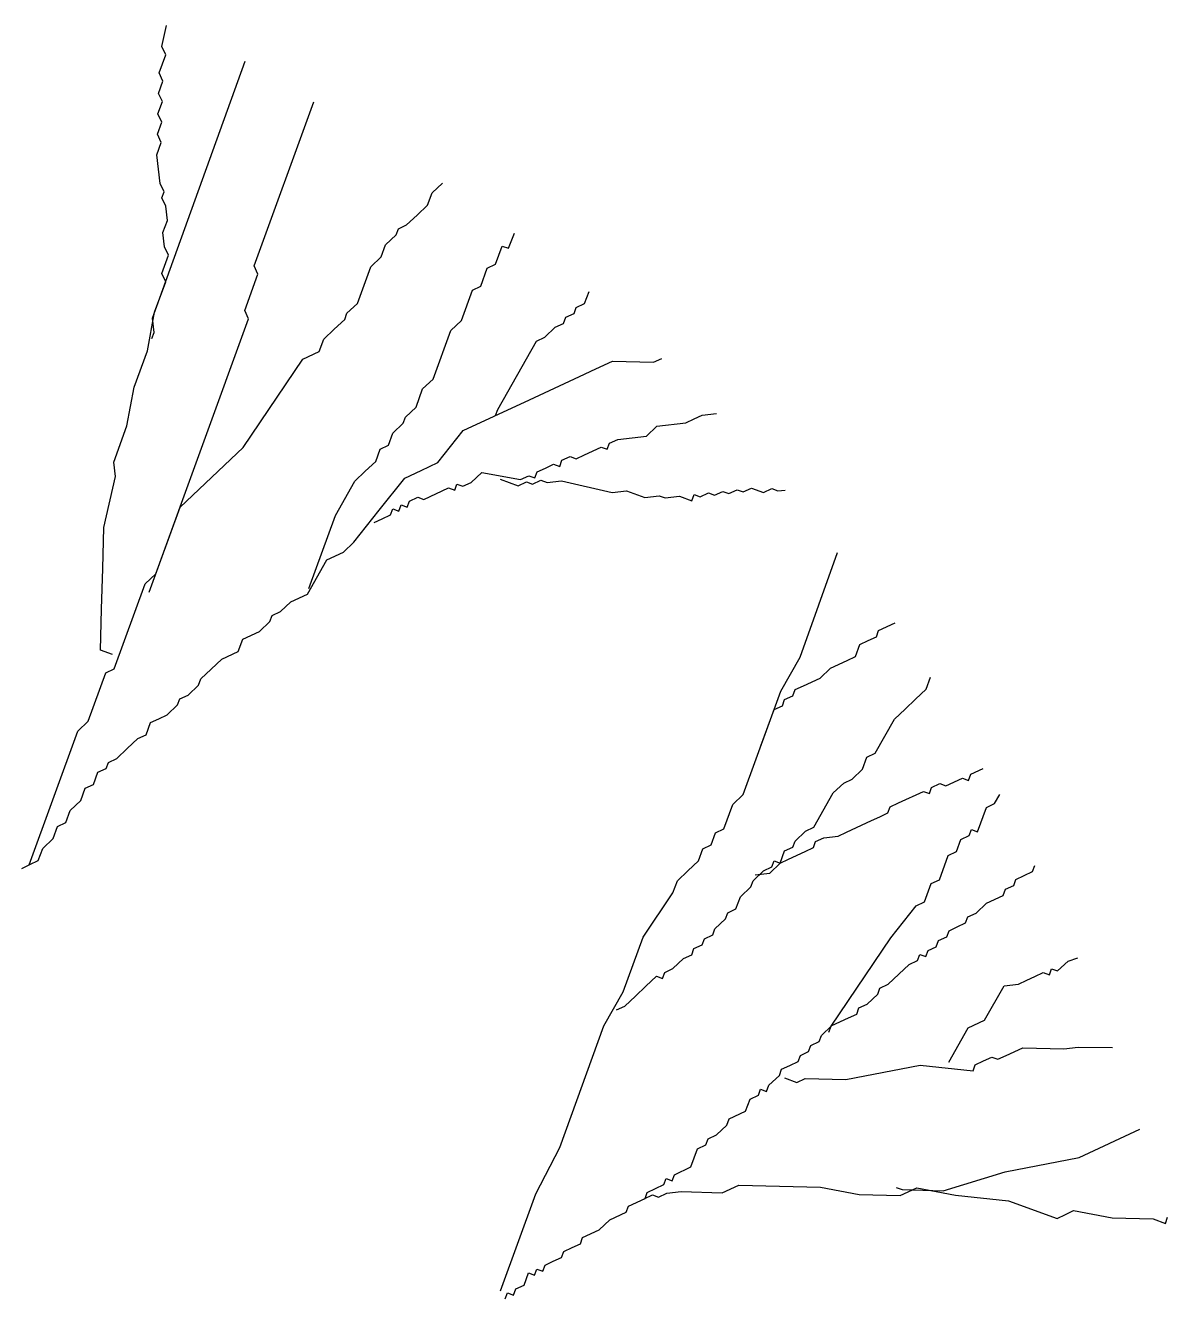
# Model space of a CAD drawing. Header units: inches. Extents: x -50945 to 250244, y -404780 to 18493.
# Drawn here: x 224677.8 to 224945.5, y -311604.3 to -311306.4 of the extents above; entities that cross this region are included whole.
import ezdxf
from ezdxf.xclip import XClip

# ---------------------------------------------------------------- set-up
doc = ezdxf.new("R2010")
doc.units = ezdxf.units.IN
doc.header["$MEASUREMENT"] = 0
doc.header["$XCLIPFRAME"] = 2
doc.linetypes.add('iGo户型优化31', pattern=[0.35, 0.25, -0.1])
doc.layers.add('iGo户型优化', color=7, linetype='Continuous')
doc.layers.add('天棚材质标注', color=2, linetype='Continuous', lineweight=5)

# ---------------------------------------------------------------- blocks, each defined once
blk = doc.blocks.new('抖音iGo户型优化-0853')
at = {"layer": 'iGo户型优化', "color": 251, "ltscale": 100}
for p, q in [((-687.87, -204482.22), (-686.17, -204485.87)), ((-686.34, -204485.51), (-627.46, -204506.94)), ((-686.17, -204485.87), (-684.47, -204489.52)), ((-684.47, -204489.52), (-679.11, -204491.47)), ((-679.11, -204491.47), (-674.74, -204496.1)), ((-674.74, -204496.1), (-669.38, -204498.05)), ((-669.38, -204498.05), (-667.68, -204501.7)), ((-667.68, -204501.7), (-662.33, -204503.65)), ((-662.33, -204503.65), (-657.95, -204508.28)), ((-627.46, -204506.94), (-623.08, -204511.57)), ((-657.95, -204508.28), (-652.6, -204510.23)), ((-652.6, -204510.23), (-650.89, -204513.88)), ((-623.08, -204511.57), (-601.67, -204519.36)), ((-650.89, -204513.88), (-645.54, -204515.83)), ((-645.54, -204515.83), (-643.84, -204519.48)), ((-593.64, -204522.29), (-591.69, -204516.93)), ((-591.69, -204516.93), (-573.68, -204517.42)), ((-573.68, -204517.42), (-555.67, -204517.9)), ((-555.67, -204517.9), (-537.66, -204518.39)), ((-537.66, -204518.39), (-515.27, -204523.51)), ((-643.84, -204519.48), (-641.16, -204520.45)), ((-641.16, -204520.45), (-639.46, -204524.11)), ((-639.46, -204524.11), (-635.08, -204528.73)), ((-601.67, -204519.36), (-599.96, -204523.02)), ((-599.96, -204523.02), (-562.49, -204536.66)), ((-515.27, -204523.51), (-508.94, -204522.78)), ((-508.94, -204522.78), (-492.88, -204528.62)), ((-635.08, -204528.73), (-630.7, -204533.36)), ((-492.88, -204528.62), (-475.84, -204531.79)), ((-630.7, -204533.36), (-629, -204537.01)), ((-475.84, -204531.79), (-459.78, -204537.63)), ((-629, -204537.01), (-623.65, -204538.96)), ((-623.65, -204538.96), (-621.95, -204542.62)), ((-566.14, -204538.36), (-528.67, -204552)), ((-562.49, -204536.66), (-558.11, -204541.28)), ((-459.78, -204537.63), (-442.75, -204540.8)), ((-454.43, -204539.58), (-451.75, -204540.56)), ((-451.75, -204540.56), (-445.43, -204539.83)), ((-445.43, -204539.83), (-332.13, -204580.64)), ((-442.75, -204540.8), (-429.37, -204545.67)), ((-621.95, -204542.62), (-620.25, -204546.27)), ((-620.25, -204546.27), (-615.87, -204550.9)), ((-558.11, -204541.28), (-445.69, -204582.2)), ((-429.37, -204545.67), (-425.71, -204543.97)), ((-425.71, -204543.97), (-417.68, -204546.89)), ((-417.68, -204546.89), (-414.03, -204545.19)), ((-414.03, -204545.19), (-407.7, -204544.46)), ((-407.7, -204544.46), (-402.35, -204546.4)), ((-402.35, -204546.4), (-396.02, -204545.67)), ((-396.02, -204545.67), (-392.37, -204543.97)), ((-392.37, -204543.97), (-389.7, -204544.94)), ((-389.7, -204544.94), (-386.04, -204543.24)), ((-386.04, -204543.24), (-379.72, -204542.51)), ((-379.72, -204542.51), (-373.39, -204541.78)), ((-373.39, -204541.78), (-368.03, -204543.73)), ((-368.03, -204543.73), (-364.38, -204542.02)), ((-364.38, -204542.02), (-359.03, -204543.97)), ((-359.03, -204543.97), (-355.38, -204542.27)), ((-355.38, -204542.27), (-350.02, -204544.21)), ((-350.02, -204544.21), (-346.37, -204542.51)), ((-346.37, -204542.51), (-341.02, -204544.46)), ((-341.02, -204544.46), (-337.37, -204542.75)), ((-337.37, -204542.75), (-329.34, -204545.68)), ((-329.34, -204545.68), (-325.69, -204543.97)), ((-325.69, -204543.97), (-316.42, -204545.97)), ((-615.87, -204550.9), (-613.19, -204551.87)), ((-613.19, -204551.87), (-611.49, -204555.52)), ((-528.67, -204552), (-502.4, -204579.76)), ((-611.49, -204555.52), (-607.11, -204560.15)), ((-607.11, -204560.15), (-604.43, -204561.12)), ((-604.43, -204561.12), (-600.06, -204565.75)), ((-600.06, -204565.75), (-595.68, -204570.38)), ((-595.68, -204570.38), (-592.27, -204577.68)), ((-592.27, -204577.68), (-586.92, -204579.63)), ((-586.92, -204579.63), (-583.52, -204586.94)), ((-502.4, -204579.76), (-463.47, -204606.06)), ((-445.69, -204582.2), (-442.04, -204580.5)), ((-442.04, -204580.5), (-425.98, -204586.34)), ((-425.98, -204586.34), (-422.33, -204584.64)), ((-422.33, -204584.64), (-350.08, -204610.91)), ((-583.52, -204586.94), (-579.14, -204591.57)), ((-579.14, -204591.57), (-576.46, -204592.54)), ((-576.46, -204592.54), (-574.76, -204596.19)), ((-574.76, -204596.19), (-570.38, -204600.82)), ((-570.38, -204600.82), (-566.98, -204608.13)), ((-566.98, -204608.13), (-551.89, -204616.65)), ((-463.47, -204606.06), (-460.07, -204613.37)), ((-564.48, -204608.74), (-532.36, -204620.43)), ((-460.07, -204613.37), (-454.72, -204615.32)), ((-551.89, -204616.65), (-548.49, -204623.96)), ((-454.72, -204615.32), (-450.34, -204619.95)), ((-548.49, -204623.96), (-544.11, -204628.58)), ((-532.36, -204620.43), (-517.27, -204628.95)), ((-450.34, -204619.95), (-445.96, -204624.57)), ((-445.96, -204624.57), (-443.28, -204625.55)), ((-544.11, -204628.58), (-530, -204639.79)), ((-517.27, -204628.95), (-512.89, -204633.58)), ((-443.28, -204625.55), (-438.9, -204630.18)), ((-438.9, -204630.18), (-422.84, -204636.02)), ((-512.89, -204633.58), (-508.52, -204638.21)), ((-422.84, -204636.02), (-418.47, -204640.65)), ((-535.53, -204637.48), (-533.83, -204641.13)), ((-533.83, -204641.13), (-532.13, -204644.78)), ((-530, -204639.79), (-515.89, -204650.99)), ((-508.52, -204638.21), (-503.16, -204640.16)), ((-503.16, -204640.16), (-501.46, -204643.81)), ((-418.47, -204640.65), (-413.11, -204642.6)), ((-532.13, -204644.78), (-529.45, -204645.76)), ((-529.45, -204645.76), (-530.43, -204648.44)), ((-501.46, -204643.81), (-496.11, -204645.76)), ((-496.11, -204645.76), (-491.73, -204650.39)), ((-413.11, -204642.6), (-408.73, -204647.22)), ((-408.73, -204647.22), (-406.06, -204648.2)), ((-530.43, -204648.44), (-527.75, -204649.41)), ((-527.75, -204649.41), (-528.72, -204652.09)), ((-528.72, -204652.09), (-526.05, -204653.06)), ((-515.89, -204650.99), (-512.49, -204658.3)), ((-491.73, -204650.39), (-489.05, -204651.36)), ((-489.05, -204651.36), (-484.67, -204655.99)), ((-406.06, -204648.2), (-404.36, -204651.85)), ((-404.36, -204651.85), (-399.98, -204656.48)), ((-526.05, -204653.06), (-524.35, -204656.72)), ((-524.35, -204656.72), (-525.32, -204659.39)), ((-512.49, -204658.3), (-509.09, -204665.6)), ((-484.67, -204655.99), (-476.64, -204658.91)), ((-399.98, -204656.48), (-395.6, -204661.1)), ((-525.32, -204659.39), (-520.22, -204670.35)), ((-476.64, -204658.91), (-472.27, -204663.54)), ((-472.27, -204663.54), (-450.85, -204671.33)), ((-395.6, -204661.1), (-390.25, -204663.05)), ((-390.25, -204663.05), (-385.87, -204667.68)), ((-509.09, -204665.6), (-494.98, -204676.8)), ((-520.22, -204670.35), (-521.19, -204673.03)), ((-521.19, -204673.03), (-518.51, -204674.01)), ((-518.51, -204674.01), (-519.49, -204676.68)), ((-450.85, -204671.33), (-446.47, -204675.96)), ((-519.49, -204676.68), (-517.79, -204680.34)), ((-517.79, -204680.34), (-513.41, -204684.97)), ((-494.98, -204676.8), (-481.36, -204706.03)), ((-446.47, -204675.96), (-433.09, -204680.83)), ((-433.09, -204680.83), (-431.39, -204684.48)), ((-513.41, -204684.97), (-516.58, -204702.01)), ((-431.39, -204684.48), (-423.36, -204687.4)), ((-488.34, -204691.05), (-485.67, -204692.03)), ((-485.67, -204692.03), (-455.5, -204709.08)), ((-423.36, -204687.4), (-421.66, -204691.06)), ((-421.66, -204691.06), (-413.63, -204693.98)), ((-877.58, -204695.3), (-874.9, -204696.27)), ((-874.9, -204696.27), (-875.88, -204698.95)), ((-874.1, -204693.23), (-831.28, -204708.82)), ((-516.33, -204693), (-519.26, -204701.04)), ((-413.63, -204693.98), (-414.6, -204696.66)), ((-414.6, -204696.66), (-407.94, -204699.42)), ((-875.88, -204698.95), (-873.2, -204699.92)), ((-873.2, -204699.92), (-871.5, -204703.58)), ((-519.26, -204701.04), (-517.56, -204704.69)), ((-516.58, -204702.01), (-514.88, -204705.66)), ((-871.5, -204703.58), (-866.15, -204705.52)), ((-866.15, -204705.52), (-867.12, -204708.2)), ((-867.12, -204708.2), (-864.44, -204709.18)), ((-831.28, -204708.82), (-810.84, -204719.29)), ((-517.56, -204704.69), (-518.53, -204707.37)), ((-518.53, -204707.37), (-516.83, -204711.02)), ((-514.88, -204705.66), (-515.86, -204708.34)), ((-515.86, -204708.34), (-513.18, -204709.32)), ((-481.36, -204706.03), (-471.15, -204727.95)), ((-864.44, -204709.18), (-865.42, -204711.86)), ((-865.42, -204711.86), (-862.74, -204712.83)), ((-862.74, -204712.83), (-861.04, -204716.48)), ((-516.83, -204711.02), (-517.81, -204713.7)), ((-517.81, -204713.7), (-517.08, -204720.03)), ((-513.18, -204709.32), (-511.48, -204712.97)), ((-511.48, -204712.97), (-509.78, -204716.62)), ((-455.5, -204709.08), (-453.8, -204712.73)), ((-453.8, -204712.73), (-449.42, -204717.36)), ((-861.04, -204716.48), (-859.34, -204720.14)), ((-859.34, -204720.14), (-856.66, -204721.11)), ((-810.84, -204719.29), (-757.31, -204738.77)), ((-517.08, -204720.03), (-522.2, -204742.44)), ((-509.78, -204716.62), (-510.75, -204719.3)), ((-510.75, -204719.3), (-508.07, -204720.28)), ((-449.42, -204717.36), (-447.72, -204721.01)), ((-856.66, -204721.11), (-854.96, -204724.76)), ((-854.96, -204724.76), (-853.26, -204728.42)), ((-508.07, -204720.28), (-506.37, -204723.93)), ((-506.37, -204723.93), (-507.35, -204726.61)), ((-447.72, -204721.01), (-445.04, -204721.98)), ((-445.04, -204721.98), (-443.34, -204725.64)), ((-443.34, -204725.64), (-440.66, -204726.61)), ((-853.26, -204728.42), (-850.58, -204729.39)), ((-850.58, -204729.39), (-847.18, -204736.7)), ((-507.35, -204726.61), (-505.65, -204730.26)), ((-505.65, -204730.26), (-502.24, -204737.57)), ((-471.15, -204727.95), (-467.75, -204735.25)), ((-440.66, -204726.61), (-438.96, -204730.26)), ((-438.96, -204730.26), (-433.61, -204732.21)), ((-847.18, -204736.7), (-842.8, -204741.32)), ((-467.75, -204735.25), (-464.35, -204742.56)), ((-842.8, -204741.32), (-839.4, -204748.63)), ((-757.31, -204738.77), (-742.22, -204747.3)), ((-522.2, -204742.44), (-521.48, -204748.77)), ((-502.24, -204737.57), (-503.22, -204740.25)), ((-503.22, -204740.25), (-500.54, -204741.22)), ((-500.54, -204741.22), (-498.84, -204744.87)), ((-464.35, -204742.56), (-464.84, -204760.58)), ((-750.25, -204744.38), (-748.55, -204748.03)), ((-748.55, -204748.03), (-744.17, -204752.66)), ((-742.22, -204747.3), (-718.13, -204756.07)), ((-498.84, -204744.87), (-497.39, -204757.54)), ((-839.4, -204748.63), (-836.72, -204749.6)), ((-836.72, -204749.6), (-833.32, -204756.91)), ((-744.17, -204752.66), (-739.79, -204757.28)), ((-521.48, -204748.77), (-524.4, -204756.8)), ((-833.49, -204756.55), (-831.79, -204760.2)), ((-833.32, -204756.91), (-830.64, -204757.88)), ((-830.64, -204757.88), (-827.24, -204765.19)), ((-739.79, -204757.28), (-735.41, -204761.91)), ((-718.13, -204756.07), (-698.67, -204769.22)), ((-524.4, -204756.8), (-523.67, -204763.14)), ((-497.39, -204757.54), (-493.01, -204762.16)), ((-831.79, -204760.2), (-832.77, -204762.88)), ((-832.77, -204762.88), (-831.06, -204766.53)), ((-735.41, -204761.91), (-736.39, -204764.59)), ((-736.39, -204764.59), (-733.71, -204765.56)), ((-523.67, -204763.14), (-524.65, -204765.82)), ((-493.01, -204762.16), (-491.55, -204774.83)), ((-464.84, -204760.58), (-463.14, -204764.23)), ((-831.06, -204766.53), (-830.34, -204772.86)), ((-827.24, -204765.19), (-824.56, -204766.16)), ((-824.56, -204766.16), (-825.54, -204768.84)), ((-825.54, -204768.84), (-822.86, -204769.82)), ((-822.86, -204769.82), (-819.46, -204777.12)), ((-733.71, -204765.56), (-732.01, -204769.22)), ((-732.01, -204769.22), (-727.63, -204773.84)), ((-698.67, -204769.22), (-693.31, -204771.17)), ((-524.65, -204765.82), (-523.92, -204772.15)), ((-830.34, -204772.86), (-830.83, -204790.88)), ((-727.63, -204773.84), (-725.93, -204777.5)), ((-693.31, -204771.17), (-688.94, -204775.79)), ((-688.94, -204775.79), (-684.56, -204780.42)), ((-523.92, -204772.15), (-525.87, -204777.5)), ((-491.55, -204774.83), (-489.85, -204778.48)), ((-819.46, -204777.12), (-811.43, -204780.05)), ((-811.43, -204780.05), (-809.72, -204783.7)), ((-725.93, -204777.5), (-723.25, -204778.47)), ((-723.25, -204778.47), (-721.55, -204782.12)), ((-684.56, -204780.42), (-679.2, -204782.37)), ((-525.87, -204777.5), (-523.19, -204778.48)), ((-523.19, -204778.48), (-524.17, -204781.16)), ((-524.17, -204781.16), (-522.47, -204784.81)), ((-489.85, -204778.48), (-488.15, -204782.13)), ((-809.72, -204783.7), (-807.05, -204784.67)), ((-807.05, -204784.67), (-805.35, -204788.33)), ((-721.55, -204782.12), (-718.88, -204783.1)), ((-718.88, -204783.1), (-717.17, -204786.75)), ((-717.17, -204786.75), (-714.5, -204787.72)), ((-679.2, -204782.37), (-677.5, -204786.02)), ((-677.5, -204786.02), (-672.15, -204787.97)), ((-522.47, -204784.81), (-523.44, -204787.49)), ((-488.15, -204782.13), (-487.42, -204788.46)), ((-830.83, -204790.88), (-827.43, -204798.19)), ((-805.35, -204788.33), (-800.97, -204792.95)), ((-800.97, -204792.95), (-798.29, -204793.93)), ((-714.5, -204787.72), (-710.12, -204792.35)), ((-710.12, -204792.35), (-707.44, -204793.33)), ((-672.15, -204787.97), (-670.45, -204791.62)), ((-670.45, -204791.62), (-659.74, -204795.52)), ((-523.44, -204787.49), (-521.74, -204791.14)), ((-521.74, -204791.14), (-522.72, -204793.82)), ((-827.43, -204798.19), (-827.93, -204816.21)), ((-798.29, -204793.93), (-794.89, -204801.23)), ((-707.44, -204793.33), (-705.74, -204796.98)), ((-705.74, -204796.98), (-700.39, -204798.93)), ((-659.74, -204795.52), (-655.36, -204800.15)), ((-522.72, -204793.82), (-521.01, -204797.47)), ((-521.01, -204797.47), (-521.99, -204800.15)), ((-794.89, -204801.23), (-789.53, -204803.18)), ((-789.53, -204803.18), (-787.83, -204806.83)), ((-700.39, -204798.93), (-696.01, -204803.55)), ((-696.01, -204803.55), (-693.33, -204804.53)), ((-655.36, -204800.15), (-609.86, -204816.71)), ((-520.29, -204803.81), (-522.24, -204809.16)), ((-521.99, -204800.15), (-520.29, -204803.81)), ((-787.83, -204806.83), (-785.16, -204807.81)), ((-785.16, -204807.81), (-786.13, -204810.49)), ((-693.33, -204804.53), (-688.95, -204809.16)), ((-690.66, -204805.5), (-689.93, -204811.83)), ((-688.95, -204809.16), (-687.25, -204812.81)), ((-633.95, -204807.94), (-617.89, -204813.79)), ((-522.24, -204809.16), (-520.54, -204812.82)), ((-786.13, -204810.49), (-783.45, -204811.46)), ((-783.45, -204811.46), (-779.08, -204816.09)), ((-689.93, -204811.83), (-685.55, -204816.46)), ((-687.25, -204812.81), (-684.58, -204813.78)), ((-684.58, -204813.78), (-685.55, -204816.46)), ((-617.89, -204813.79), (-616.19, -204817.44)), ((-520.54, -204812.82), (-521.51, -204815.49)), ((-827.93, -204816.21), (-828.42, -204834.23)), ((-780.23, -204818.41), (-782.18, -204823.76)), ((-779.08, -204816.09), (-776.4, -204817.06)), ((-776.4, -204817.06), (-774.7, -204820.72)), ((-774.7, -204820.72), (-773, -204824.37)), ((-685.55, -204816.46), (-680.2, -204818.41)), ((-685.55, -204816.46), (-683.85, -204820.11)), ((-683.85, -204820.11), (-680.45, -204827.42)), ((-680.2, -204818.41), (-678.5, -204822.06)), ((-616.19, -204817.44), (-613.51, -204818.41)), ((-613.51, -204818.41), (-611.81, -204822.07)), ((-609.86, -204816.71), (-594.77, -204825.23)), ((-521.51, -204815.49), (-521.15, -204818.66)), ((-782.18, -204823.76), (-780.47, -204827.42)), ((-773, -204824.37), (-770.32, -204825.34)), ((-770.32, -204825.34), (-768.62, -204829)), ((-678.5, -204822.06), (-675.82, -204823.04)), ((-675.82, -204823.04), (-671.44, -204827.66)), ((-611.81, -204822.07), (-609.13, -204823.04)), ((-609.13, -204823.04), (-607.43, -204826.69)), ((-594.77, -204825.23), (-548.73, -204841.74)), ((-780.47, -204827.42), (-780.97, -204845.44)), ((-768.62, -204829), (-765.94, -204829.97)), ((-765.94, -204829.97), (-764.24, -204833.62)), ((-680.45, -204827.42), (-678.74, -204831.07)), ((-678.74, -204831.07), (-676.07, -204832.05)), ((-676.07, -204832.05), (-674.37, -204835.7)), ((-671.44, -204827.66), (-669.74, -204831.32)), ((-669.74, -204831.32), (-654.65, -204839.84)), ((-607.43, -204826.69), (-604.03, -204834)), ((-828.42, -204834.23), (-831.6, -204851.28)), ((-764.24, -204833.62), (-761.56, -204834.6)), ((-761.56, -204834.6), (-757.18, -204839.22)), ((-674.37, -204835.7), (-673.64, -204842.03)), ((-604.03, -204834), (-599.65, -204838.63)), ((-760.04, -204837.89), (-757.36, -204838.86)), ((-757.36, -204838.86), (-718.43, -204865.17)), ((-757.18, -204839.22), (-753.78, -204846.53)), ((-673.64, -204842.03), (-671.94, -204845.69)), ((-654.65, -204839.84), (-650.28, -204844.47)), ((-599.65, -204838.63), (-596.25, -204845.93)), ((-780.97, -204845.44), (-774.66, -204878.07)), ((-753.78, -204846.53), (-752.08, -204850.18)), ((-671.94, -204845.69), (-666.83, -204856.64)), ((-650.28, -204844.47), (-648.57, -204848.12)), ((-648.57, -204848.12), (-644.2, -204852.75)), ((-596.25, -204845.93), (-594.54, -204849.59)), ((-831.6, -204851.28), (-832.09, -204869.3)), ((-752.08, -204850.18), (-749.4, -204851.16)), ((-749.4, -204851.16), (-747.7, -204854.81)), ((-644.2, -204852.75), (-638.84, -204854.7)), ((-594.54, -204849.59), (-589.19, -204851.53)), ((-589.19, -204851.53), (-587.49, -204855.19)), ((-747.7, -204854.81), (-743.32, -204859.44)), ((-743.32, -204859.44), (-740.65, -204860.41)), ((-666.83, -204856.64), (-665.13, -204860.3)), ((-638.84, -204854.7), (-637.14, -204858.35)), ((-637.14, -204858.35), (-622.06, -204866.87)), ((-587.49, -204855.19), (-585.79, -204858.84)), ((-585.79, -204858.84), (-583.11, -204859.81)), ((-583.11, -204859.81), (-579.71, -204867.12)), ((-740.65, -204860.41), (-738.94, -204864.06)), ((-738.94, -204864.06), (-734.57, -204868.69)), ((-718.43, -204865.17), (-704.32, -204876.37)), ((-665.13, -204860.3), (-663.43, -204863.95)), ((-663.43, -204863.95), (-660.75, -204864.92)), ((-660.75, -204864.92), (-659.05, -204868.58)), ((-832.09, -204869.3), (-828.69, -204876.61)), ((-829.42, -204870.27), (-829.91, -204888.3)), ((-828.44, -204867.6), (-829.42, -204870.27)), ((-734.57, -204868.69), (-730.19, -204873.32)), ((-659.05, -204868.58), (-653.95, -204879.54)), ((-622.06, -204866.87), (-617.68, -204871.5)), ((-828.69, -204876.61), (-831.86, -204893.65)), ((-730.19, -204873.32), (-728.49, -204876.97)), ((-728.49, -204876.97), (-725.81, -204877.95)), ((-704.32, -204876.37), (-702.62, -204880.02)), ((-617.68, -204871.5), (-613.3, -204876.13)), ((-613.3, -204876.13), (-608.92, -204880.76)), ((-774.66, -204878.07), (-777.11, -204901.45)), ((-725.81, -204877.95), (-726.78, -204880.63)), ((-726.78, -204880.63), (-724.11, -204881.6)), ((-724.11, -204881.6), (-722.41, -204885.25)), ((-702.62, -204880.02), (-694.59, -204882.94)), ((-653.95, -204879.54), (-654.92, -204882.21)), ((-654.92, -204882.21), (-652.24, -204883.19)), ((-608.92, -204880.76), (-603.57, -204882.7)), ((-722.41, -204885.25), (-719.73, -204886.23)), ((-719.73, -204886.23), (-718.03, -204889.88)), ((-694.59, -204882.94), (-692.89, -204886.6)), ((-692.89, -204886.6), (-682.18, -204890.49)), ((-652.24, -204883.19), (-650.54, -204886.84)), ((-650.54, -204886.84), (-651.52, -204889.52)), ((-831.86, -204893.65), (-834.31, -204917.03)), ((-829.91, -204888.3), (-821.65, -204915.57)), ((-773.21, -204890.73), (-758.12, -204899.26)), ((-718.03, -204889.88), (-715.35, -204890.85)), ((-715.35, -204890.85), (-713.65, -204894.51)), ((-682.18, -204890.49), (-680.48, -204894.15)), ((-651.52, -204889.52), (-648.11, -204896.83)), ((-758.12, -204899.26), (-754.72, -204906.56)), ((-713.65, -204894.51), (-711.95, -204898.16)), ((-711.95, -204898.16), (-709.27, -204899.13)), ((-709.27, -204899.13), (-707.57, -204902.79)), ((-680.48, -204894.15), (-675.13, -204896.09)), ((-675.13, -204896.09), (-673.43, -204899.75)), ((-648.11, -204896.83), (-649.09, -204899.51)), ((-777.11, -204901.45), (-774.43, -204902.42)), ((-774.43, -204902.42), (-772.73, -204906.08)), ((-707.57, -204902.79), (-703.19, -204907.41)), ((-673.43, -204899.75), (-670.75, -204900.72)), ((-670.75, -204900.72), (-671.72, -204903.4)), ((-671.72, -204903.4), (-661.02, -204907.3)), ((-649.09, -204899.51), (-646.41, -204900.48)), ((-646.41, -204900.48), (-643.86, -204905.96)), ((-772.73, -204906.08), (-771.03, -204909.73)), ((-771.03, -204909.73), (-772, -204912.41)), ((-754.72, -204906.56), (-739.63, -204915.09)), ((-703.19, -204907.41), (-699.79, -204914.72)), ((-661.02, -204907.3), (-659.32, -204910.95)), ((-821.65, -204915.57), (-815.34, -204948.2)), ((-772, -204912.41), (-770.3, -204916.06)), ((-770.3, -204916.06), (-766.9, -204923.37)), ((-739.63, -204915.09), (-738.91, -204921.42)), ((-699.79, -204914.72), (-697.11, -204915.69)), ((-697.11, -204915.69), (-695.41, -204919.35)), ((-659.32, -204910.95), (-655.36, -204913.3)), ((-834.31, -204917.03), (-842.11, -204938.46)), ((-738.91, -204921.42), (-737.21, -204925.07)), ((-695.41, -204919.35), (-692.73, -204920.32)), ((-692.73, -204920.32), (-691.03, -204923.97)), ((-766.9, -204923.37), (-767.39, -204941.39)), ((-737.21, -204925.07), (-735.5, -204928.72)), ((-691.03, -204923.97), (-689.33, -204927.63)), ((-735.5, -204928.72), (-733.8, -204932.38)), ((-733.8, -204932.38), (-734.78, -204935.06)), ((-689.33, -204927.63), (-686.65, -204928.6)), ((-842.11, -204938.46), (-840.41, -204942.11)), ((-734.78, -204935.06), (-732.1, -204936.03)), ((-732.1, -204936.03), (-733.08, -204938.71)), ((-840.41, -204942.11), (-838.71, -204945.77)), ((-767.39, -204941.39), (-766.67, -204947.72)), ((-733.08, -204938.71), (-728.7, -204943.34)), ((-728.7, -204943.34), (-727.28, -204947.61)), ((-838.71, -204945.77), (-841.88, -204962.81)), ((-815.34, -204948.2), (-802.74, -204974.98)), ((-766.67, -204947.72), (-766.84, -204962.96)), ((-841.88, -204962.81), (-842.38, -204980.83)), ((-842.38, -204980.83), (-844.33, -204986.19)), ((-844.33, -204986.19), (-841.65, -204987.17))]:
    blk.add_line(p, q, dxfattribs=at)
blk = doc.blocks.new('thytyhy')
at = {"color": 7, "linetype": 'iGo户型优化31', "xscale": 0.5317064318048343, "yscale": 0.5317064318048343, "zscale": 0.5317064318048343}
blk.add_blockref('抖音iGo户型优化-0853', (277574.09, -167715.69), dxfattribs=at)

msp = doc.modelspace()

# ---------------------------------------------------------------- block references
at = {"layer": '天棚材质标注', "color": 6}
ref = msp.add_blockref('thytyhy', (-51763.23, -588712.29), dxfattribs=dict(at, rotation=89.99999999999999))
XClip(ref).set_block_clipping_path([(276904.7874586927, -283764.3061409554), (279962.1796524448, -274923.7453339266)])

doc.saveas('drawing.dxf')
